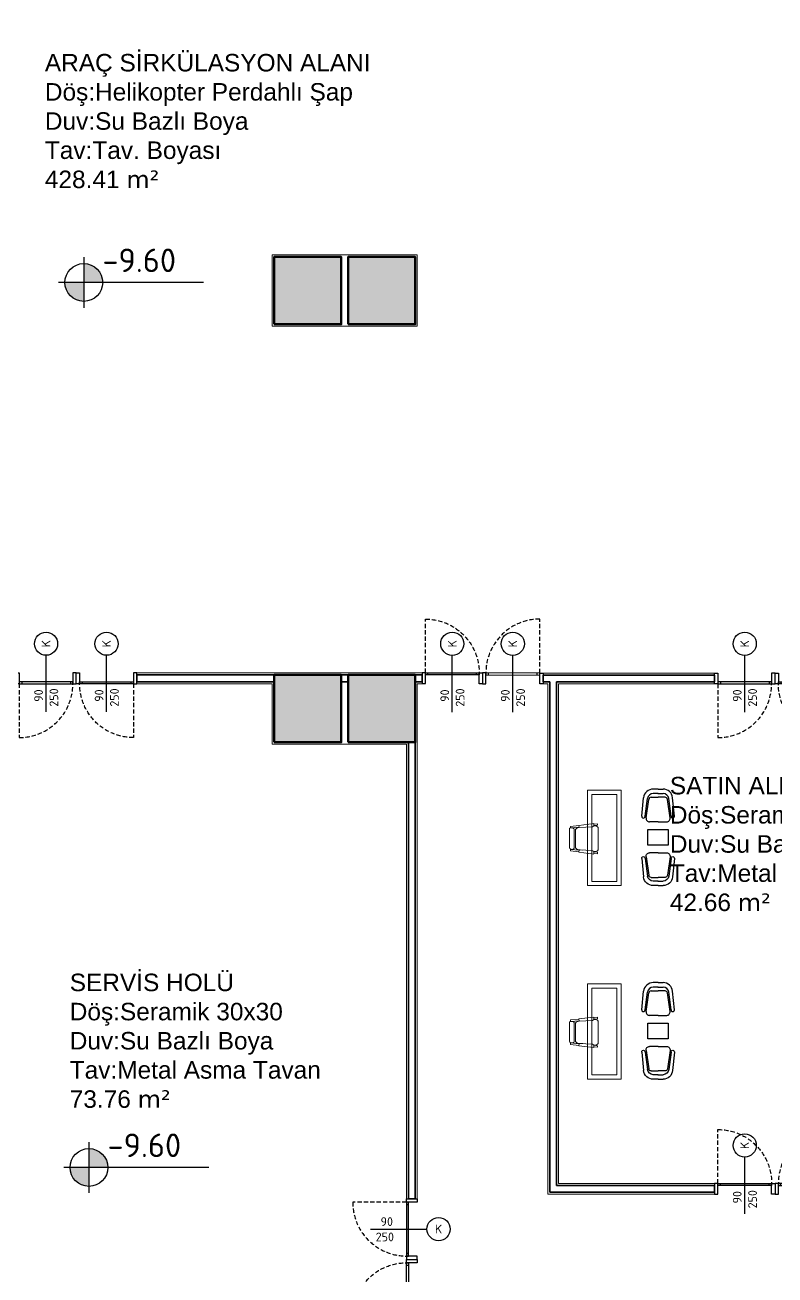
# Model space of a CAD drawing. Header units: millimetres. Extents: x 1443065 to 1517367, y 3763150 to 3779068.
# Drawn here: x 1449802 to 1450917, y 3769524 to 3771381 of the extents above; entities that cross this region are included whole.
import ezdxf
from ezdxf.enums import TextEntityAlignment as Align

# ---------------------------------------------------------------- set-up
doc = ezdxf.new("R2010")
doc.units = ezdxf.units.MM
doc.linetypes.add('HIDDEN', pattern=[9.525, 6.35, -3.175])
for name, color, linetype, lineweight in [('DUVAR', 2, 'Continuous', 35), ('MAHAL', 52, 'Continuous', 13), ('SECTION4', 3, 'Continuous', 50), ('SIVA', 3, 'Continuous', 9), ('TASIYICI', 170, 'Continuous', 50), ('TEFRIS', 165, 'Continuous', 15)]:
    doc.layers.add(name, color=color, linetype=linetype, lineweight=lineweight)
for name, color, linetype in [('m-DOG_', 4, 'Continuous'), ('m-TAR_duvar', 8, 'Continuous'), ('m-YAZ_kot', 7, 'Continuous'), ('m-YAZ_poz', 7, 'Continuous'), ('TF', 21, 'Continuous')]:
    doc.layers.add(name, color=color, linetype=linetype)
doc.styles.add('mono', font='isocpeur.ttf')
doc.styles.get("Standard").update_dxf_attribs({"font": 'arial.ttf'})
pattern_1 = [(45, (-13755.822, -59043.389), (-8.98025612, 8.98025612), []), (45, (-13746.842, -59043.389), (-8.98025612, 8.98025612), [6.35, -3.175])]

# ---------------------------------------------------------------- blocks, each defined once
blk = doc.blocks.new('90lık Kqpı')
at = {"layer": 'm-DOG_', "linetype": 'HIDDEN'}
blk.add_line((-8, -5), (-88, -5), dxfattribs=at)
at = {"layer": 'm-DOG_'}
for p, q in [((-5, -8.8), (-8, -8.8)), ((-5, -81.2), (-8, -81.2))]:
    blk.add_line(p, q, dxfattribs=at)
for points in [[(8, 0), (8, -5), (-8, -5), (-8, 0)], [(-8, -5), (-8, -85), (-5, -85), (-5, -5)], [(8, -90), (8, -85), (-8, -85), (-8, -90)]]:
    blk.add_lwpolyline(points, close=True, dxfattribs=at)
at = {"layer": 'm-DOG_', "linetype": 'HIDDEN'}
blk.add_arc((-8, -5), 80, 180, 270, dxfattribs=at)
blk = doc.blocks.new('m-penpoz')
blk.add_line((0, -1.625), (0, 0))
blk.add_circle((0, 0.332), 0.332)
blk.add_attdef('POZNO', text='', height=0.18).set_placement((0, 0.332), align=Align.MIDDLE)
blk.add_attdef('HEIGHT', text='', height=0.18, rotation=90).set_placement((0.069, -1.625), align=Align.TOP_LEFT)
blk.add_attdef('WIDTH', text='', height=0.18, rotation=90).set_placement((0, -1.625), align=Align.BOTTOM_LEFT)
blk = doc.blocks.new('sdvswa')
at = {"layer": 'TEFRIS'}
for p, q in [((837027.4, -85290), (836977.4, -85290)), ((836977.4, -85432), (836977.4, -85290)), ((836983.8, -85296.4), (836983.8, -85425.6)), ((837021, -85296.4), (836983.8, -85296.4)), ((837021, -85425.6), (837021, -85296.4)), ((837027.4, -85345.2), (837027.4, -85290)), ((836977.4, -85334), (836977.4, -85432)), ((837011.3, -85347.2), (837011.3, -85362.2)), ((837012.2, -85342.3), (837012.4, -85339.9)), ((837017.9, -85342.8), (837012.2, -85342.3)), ((837017.8, -85340.4), (837012.4, -85339.9)), ((837015.3, -85343.2), (837018.2, -85343.5)), ((837017.8, -85339.8), (837017.8, -85342.2)), ((837040.2, -85342.4), (837018, -85339.6)), ((837020, -85344.6), (837039.7, -85345.8)), ((837027.4, -85432), (837027.4, -85334)), ((837039.7, -85345.8), (837040.2, -85342.4)), ((837039.7, -85345.8), (837041.7, -85346)), ((837052.6, -85346.3), (837039.8, -85345)), ((837052.8, -85343.9), (837040.1, -85342.6)), ((837045.3, -85362.2), (837045.3, -85350)), ((837047.1, -85348.7), (837047.1, -85362.2)), ((837049.8, -85346.3), (837054, -85346.8)), ((837052.6, -85346.3), (837052.8, -85343.9)), ((837054, -85346.8), (837054, -85362.2)), ((837011.3, -85377.2), (837011.3, -85362.2)), ((837045.3, -85362.2), (837045.3, -85374.3)), ((837047.1, -85375.7), (837047.1, -85362.2)), ((837054, -85375.4), (837054, -85362.2)), ((837017.9, -85381.5), (837012.2, -85382.1)), ((837012.2, -85382.1), (837012.4, -85384.5)), ((837017.8, -85383.9), (837012.4, -85384.5)), ((837015.3, -85381.2), (837018.4, -85380.8)), ((837017.8, -85384.8), (837017.8, -85382.4)), ((837040.2, -85382.2), (837018, -85385)), ((837020, -85380), (837039.7, -85378.8)), ((837034.4, -85379.1), (837041.7, -85378.3)), ((837052.6, -85378.1), (837039.7, -85379.3)), ((837039.7, -85378.8), (837040.2, -85382.2)), ((837052.8, -85380.4), (837040.1, -85381.7)), ((837049.8, -85378.1), (837051.9, -85377.8)), ((837052.6, -85378.1), (837052.8, -85380.4)), ((836983.8, -85425.6), (837021, -85425.6)), ((836977.4, -85432), (837027.4, -85432))]:
    blk.add_line(p, q, dxfattribs=at)
for centre, radius, start, end in [((837015.3, -85347.2), 4, 89.9955, 179.9955), ((837020.2, -85342.2), 2.4, 179.1116, 266.3945), ((837041.3, -85350), 4, 359.9955, 83.8125), ((837049.5, -85348.7), 2.4, 83.193, 179.9955), ((837015.3, -85377.2), 4, 179.9955, 269.9955), ((837015.4, -85382.5), 2.4, 0.8795, 0.8795), ((837020.2, -85382.4), 2.4, 93.5966, 180.8795), ((837041.3, -85374.3), 4, 276.1786, 359.9955), ((837049.5, -85375.7), 2.4, 179.9955, 276.7981), ((837051.6, -85375.4), 2.4, 276.7981, 359.9955)]:
    blk.add_arc(centre, radius, start, end, dxfattribs=at)
blk = doc.blocks.new('10E')
at = {"layer": 'TF'}
for p, q in [((-16.4, 52.3), (-2, 52.3)), ((-2, 69.4), (-12.1, 69.4)), ((-1.7, 60), (-12.1, 60)), ((-2.3, 60), (8.1, 60)), ((-2, 69.4), (8.1, 69.4)), ((12.3, 52.3), (-2, 52.3)), ((-35.8, 13.2), (-32, 51.4)), ((-28.9, 13.2), (-24, 49.6)), ((-26.6, 9.8), (-21.3, 48)), ((22.6, 9.8), (17.3, 48)), ((24.8, 13.2), (20, 49.6)), ((31.8, 13.2), (28, 51.4)), ((-2, 1.8), (-19.7, 1.8)), ((-2, 1.8), (15.7, 1.8))]:
    blk.add_line(p, q, dxfattribs=at)
for centre, radius, start, end in [((-12.1, 49.4), 20, 90, 174.2721), ((-12.1, 48), 12, 90, 172.3616), ((-16.4, 47.3), 5, 90, 172.113), ((8.1, 49.4), 20, 5.7279, 90), ((8.1, 48), 12, 7.6384, 90), ((12.3, 47.3), 5, 7.887, 90), ((-32.3, 13), 3.48, 176.4222, 3.5778), ((-19.7, 8.8), 7, 172.113, 270), ((15.7, 8.8), 7, 270, 7.887), ((28.3, 13), 3.48, 176.4222, 3.5778)]:
    blk.add_arc(centre, radius, start, end, dxfattribs=at)
blk = doc.blocks.new('m-plankot')
h = blk.add_hatch(color=256)
h.paths.add_polyline_path([(0, 0.144), (0, 0), (0.144, 0, 0.414214)])
h.paths.add_polyline_path([(0, -0.144), (0, 0), (-0.144, 0, 0.414214)])
for p, q in [((0, 0.192), (0, -0.192)), ((0.9136, 0), (-0.192, 0))]:
    blk.add_line(p, q)
blk.add_circle((0, 0), 0.144)
blk.add_attdef('INCEKOT', (0.1868, 0.1), '', height=0.18)
blk.add_attdef('KABAKOT', text='', height=0.18).set_placement((0.1868, -0.1), align=Align.TOP_LEFT)

msp = doc.modelspace()

# ---------------------------------------------------------------- hatches: boundary and pattern name
at = {"layer": 'm-TAR_duvar'}
h = msp.add_hatch(dxfattribs=at)
h.set_pattern_fill('ANSI33', color=256, scale=2)
h.set_pattern_definition([(45, (27620.463, -87954.953), (-8.98025612, 8.98025612), []), (45, (27629.443, -87954.953), (-8.98025612, 8.98025612), [6.35, -3.175])])
h.paths.add_polyline_path([(1454794.4, 3768891.3), (1454777.3, 3769060.2), (1454740.2, 3769225), (1454678.9, 3769382.6), (1454596.9, 3769530.2), (1454495.4, 3769665), (1454375.9, 3769783.5), (1454239.7, 3769884.9), (1454091.6, 3769966), (1453859.6, 3770075.2), (1453406.1, 3770314.5), (1453184.7, 3770444.6), (1451717, 3771328.6), (1451249.5, 3771588), (1451035.3, 3771685.5), (1450763.6, 3771809), (1450409.2, 3771939.6), (1448897.8, 3772143), (1447435.3, 3772002.7), (1445092.3, 3771120.2), (1445146.3, 3764847.1), (1454849.9, 3764847.1)])
h.paths.add_polyline_path([(1445186, 3764887.1), (1445132.6, 3771092.6), (1447444.4, 3771963.4), (1448897.1, 3772102.8), (1450399.5, 3771900.6), (1450748.4, 3771772), (1451018.7, 3771649), (1451231.5, 3771552.3), (1451697, 3771294), (1453164.3, 3770410.2), (1453386.6, 3770279.6), (1453841.7, 3770039.4), (1454073.5, 3769930.3), (1454218, 3769851.2), (1454349.7, 3769753.1), (1454465.2, 3769638.7), (1454563.3, 3769508.3), (1454642.6, 3769365.5), (1454701.8, 3769213.3), (1454737.7, 3769053.8), (1454754.5, 3768889), (1454809.3, 3764887.1)], flags=16)
h.paths.add_polyline_path([(1452002.3, 3765847.1), (1451882.3, 3765847.1), (1451882.3, 3765967.1), (1452002.3, 3765967.1)], flags=0)
h.paths.add_polyline_path([(1452782.4, 3765847.1), (1452782.4, 3765967.1), (1452902.4, 3765967.1), (1452902.4, 3765847.1)], flags=0)
h.paths.add_polyline_path([(1451282.3, 3765847.1), (1451162.3, 3765847.1), (1451162.3, 3765967.1), (1451282.3, 3765967.1)], flags=0)
h.paths.add_polyline_path([(1452002.4, 3766436.6), (1451902.4, 3766436.6), (1451902.4, 3766536.6), (1451902.5, 3766671), (1451282.4, 3766671), (1451282.4, 3766536.6), (1451282.4, 3766436.6), (1451182.4, 3766436.6), (1451182.4, 3766536.6), (1451227.4, 3766536.6), (1451227.4, 3766716), (1451912.5, 3766716), (1451912.5, 3766726), (1451957.5, 3766726), (1451957.5, 3766716), (1451957.5, 3766536.6), (1452002.4, 3766536.6)], flags=0)
h.paths.add_polyline_path([(1453715.4, 3765317.1), (1453715.4, 3765377.1), (1453775.4, 3765377.1), (1453775.4, 3765317.1)], flags=0)
h.paths.add_polyline_path([(1452782.4, 3766436.6), (1452782.4, 3766556.6), (1452902.4, 3766556.6), (1452902.4, 3766436.6)], flags=0)
h.paths.add_polyline_path([(1453675.3, 3765847.1), (1453675.3, 3765947.1), (1453775.3, 3765947.1), (1453775.3, 3765847.1)], flags=0)
h.paths.add_polyline_path([(1451957.5, 3766816), (1451912.5, 3766816), (1451912.5, 3767203.2), (1451227.4, 3767203.2), (1451227.4, 3767446.6), (1451287.4, 3767446.6), (1451287.4, 3767406.6), (1451267.4, 3767406.6), (1451267.4, 3767243.3), (1451917.5, 3767243.3), (1451917.5, 3767406.6), (1451897.5, 3767406.6), (1451897.5, 3767446.6), (1451957.5, 3767446.6), (1451957.5, 3767203.2)], flags=0)
h.paths.add_polyline_path([(1450402.4, 3765847.1), (1450282.4, 3765847.1), (1450282.4, 3765967.1), (1450402.4, 3765967.1)], flags=0)
h.paths.add_polyline_path([(1450272.2, 3765847.1), (1450172.2, 3765847.1), (1450172.2, 3765947.1), (1450272.2, 3765947.1)], flags=0)
h.paths.add_polyline_path([(1454209.8, 3765317.1), (1454209.8, 3765377.1), (1454269.8, 3765377.1), (1454269.8, 3765317.1)], flags=0)
h.paths.add_polyline_path([(1453675.3, 3766436.6), (1453675.3, 3766536.6), (1453775.3, 3766536.6), (1453775.3, 3766436.6)], flags=0)
h.paths.add_polyline_path([(1454209.8, 3765847.1), (1454209.8, 3765907.1), (1454269.8, 3765907.1), (1454269.8, 3765847.1)], flags=0)
h.paths.add_polyline_path([(1450402.4, 3766436.6), (1450282.4, 3766436.6), (1450282.4, 3766556.6), (1450402.4, 3766556.6)], flags=0)
h.paths.add_polyline_path([(1452782.4, 3767196.6), (1452782.4, 3767316.6), (1452902.4, 3767316.6), (1452902.4, 3767196.6)], flags=0)
h.paths.add_polyline_path([(1450272.4, 3766436.6), (1450172.4, 3766436.6), (1450172.4, 3766536.6), (1450272.4, 3766536.6)], flags=0)
h.paths.add_polyline_path([(1449584.1, 3765847.1), (1449484.1, 3765847.1), (1449484.1, 3765947.1), (1449584.1, 3765947.1)], flags=0)
h.paths.add_polyline_path([(1453675.3, 3767196.6), (1453675.3, 3767296.6), (1453775.3, 3767296.6), (1453775.3, 3767196.6)], flags=0)
h.paths.add_polyline_path([(1450402.4, 3767196.6), (1450282.4, 3767196.6), (1450282.4, 3767316.6), (1450402.4, 3767316.6)], flags=0)
h.paths.add_polyline_path([(1450272.4, 3767196.6), (1450172.4, 3767196.6), (1450172.4, 3767296.6), (1450272.4, 3767296.6)], flags=0)
h.paths.add_polyline_path([(1451957.5, 3767847.6), (1451897.5, 3767847.6), (1451897.5, 3767887.6), (1451917.5, 3767887.6), (1451917.5, 3768050.8), (1451267.4, 3768050.8), (1451267.4, 3767887.6), (1451287.4, 3767887.6), (1451287.4, 3767847.6), (1451227.4, 3767847.6), (1451227.4, 3768091), (1451912.5, 3768091), (1451912.5, 3768477.2), (1451957.5, 3768477.2), (1451957.5, 3768091)], flags=0)
h.paths.add_polyline_path([(1449584.1, 3766436.6), (1449484.1, 3766436.6), (1449484.1, 3766536.6), (1449584.1, 3766536.6)], flags=0)
h.paths.add_polyline_path([(1452782.4, 3767976.6), (1452782.4, 3768096.6), (1452902.4, 3768096.6), (1452902.4, 3767976.6)], flags=0)
h.paths.add_polyline_path([(1453675.3, 3767996.6), (1453675.3, 3768096.6), (1453775.3, 3768096.6), (1453775.3, 3767996.6)], flags=0)
h.paths.add_polyline_path([(1448737.7, 3765847.1), (1448577.7, 3765847.1), (1448577.7, 3765947.1), (1448692.7, 3765947.1), (1448692.7, 3766436.6), (1448577.7, 3766436.6), (1448577.7, 3766536.6), (1448737.7, 3766536.6), (1448737.7, 3766436.6), (1448737.7, 3765947.1)], flags=0)
h.paths.add_polyline_path([(1450402.4, 3767976.6), (1450282.4, 3767976.6), (1450282.4, 3768096.6), (1450402.4, 3768096.6)], flags=0)
h.paths.add_polyline_path([(1450272.4, 3767996.6), (1450172.4, 3767996.6), (1450172.4, 3768096.6), (1450272.4, 3768096.6)], flags=0)
h.paths.add_polyline_path([(1451957.5, 3768567.2), (1451912.5, 3768567.2), (1451912.5, 3768577.2), (1451227.4, 3768577.2), (1451227.4, 3768756.6), (1451172.4, 3768756.6), (1451172.4, 3768856.6), (1451282.4, 3768856.6), (1451282.4, 3768756.6), (1451282.4, 3768622.2), (1451902.5, 3768622.2), (1451902.5, 3768756.6), (1451902.4, 3768756.6), (1451902.4, 3768856.6), (1452002.4, 3768856.6), (1452002.4, 3768756.6), (1451957.5, 3768756.6), (1451957.5, 3768577.2)], flags=0)
h.paths.add_polyline_path([(1452002.4, 3768756.6), (1451902.4, 3768756.6), (1451902.4, 3768856.6), (1452002.4, 3768856.6)], flags=0)
h.paths.add_polyline_path([(1452782.4, 3768736.6), (1452782.4, 3768856.6), (1452902.4, 3768856.6), (1452902.4, 3768736.6)], flags=0)
h.paths.add_polyline_path([(1448737.7, 3767196.6), (1448577.7, 3767196.6), (1448577.7, 3767296.6), (1448737.7, 3767296.6)], flags=0)
h.paths.add_polyline_path([(1453675.3, 3768756.6), (1453675.3, 3768856.6), (1453775.3, 3768856.6), (1453775.3, 3768756.6)], flags=0)
h.paths.add_polyline_path([(1450402.4, 3768736.6), (1450282.4, 3768736.6), (1450282.4, 3768856.6), (1450402.4, 3768856.6)], flags=0)
h.paths.add_polyline_path([(1447937.7, 3765847.1), (1447837.7, 3765847.1), (1447837.7, 3765947.1), (1447937.7, 3765947.1)], flags=0)
h.paths.add_polyline_path([(1450272.4, 3768756.6), (1450172.4, 3768756.6), (1450172.4, 3768856.6), (1450272.4, 3768856.6)], flags=0)
h.paths.add_polyline_path([(1453744.5, 3768902.5), (1453693.1, 3768933.4), (1453724, 3768984.9), (1453775.4, 3768954)], flags=0)
h.paths.add_polyline_path([(1452002.4, 3769327.1), (1451882.4, 3769327.1), (1451882.4, 3769447.1), (1452002.4, 3769447.1)], flags=0)
h.paths.add_polyline_path([(1447937.7, 3766436.6), (1447837.7, 3766436.6), (1447837.7, 3766536.6), (1447937.7, 3766536.6)], flags=0)
h.paths.add_polyline_path([(1451282.4, 3769327.1), (1451162.4, 3769327.1), (1451162.4, 3769447.1), (1451282.4, 3769447.1)], flags=0)
h.paths.add_polyline_path([(1448737.7, 3767996.6), (1448577.7, 3767996.6), (1448577.7, 3768096.6), (1448737.7, 3768096.6)], flags=0)
h.paths.add_polyline_path([(1449584.1, 3768756.6), (1449484.1, 3768756.6), (1449484.1, 3768856.6), (1449584.1, 3768856.6)], flags=0)
h.paths.add_polyline_path([(1450402.4, 3769327.1), (1450282.4, 3769327.1), (1450282.4, 3769447.1), (1450402.4, 3769447.1)], flags=0)
h.paths.add_polyline_path([(1447937.7, 3767196.6), (1447837.7, 3767196.6), (1447837.7, 3767296.6), (1447937.7, 3767296.6)], flags=0)
h.paths.add_polyline_path([(1450272.4, 3769347.1), (1450172.4, 3769347.1), (1450172.4, 3769447.1), (1450272.4, 3769447.1)], flags=0)
h.paths.add_polyline_path([(1448737.7, 3768676.6), (1448637.7, 3768676.6), (1448637.7, 3768856.6), (1448737.7, 3768856.6)], flags=0)
h.paths.add_polyline_path([(1449584.1, 3769347.1), (1449484.1, 3769347.1), (1449484.1, 3769447.1), (1449584.1, 3769447.1)], flags=0)
h.paths.add_polyline_path([(1447037.7, 3765847.1), (1446937.7, 3765847.1), (1446937.7, 3765947.1), (1447037.7, 3765947.1)], flags=0)
h.paths.add_polyline_path([(1447937.7, 3767996.6), (1447837.7, 3767996.6), (1447837.7, 3768096.6), (1447937.7, 3768096.6)], flags=0)
h.paths.add_polyline_path([(1447037.7, 3766436.6), (1446937.7, 3766436.6), (1446937.7, 3766536.6), (1447037.7, 3766536.6)], flags=0)
h.paths.add_polyline_path([(1451282.4, 3770304.3), (1451182.4, 3770304.3), (1451182.4, 3770444.3), (1451212.4, 3770486.3), (1451322.4, 3770421.3)], flags=0)
h.paths.add_polyline_path([(1447037.7, 3767196.6), (1446937.7, 3767196.6), (1446937.7, 3767296.6), (1447037.7, 3767296.6)], flags=0)
h.paths.add_polyline_path([(1448737.7, 3769347.1), (1448637.7, 3769347.1), (1448637.7, 3769447.1), (1448737.7, 3769447.1)], flags=0)
h.paths.add_polyline_path([(1447937.7, 3768756.6), (1447837.7, 3768756.6), (1447837.7, 3768856.6), (1447937.7, 3768856.6)], flags=0)
h.paths.add_polyline_path([(1450382.4, 3770315.6), (1450282.4, 3770315.6), (1450282.4, 3770415.6), (1450382.4, 3770415.6)], flags=0)
h.paths.add_polyline_path([(1450272.4, 3770315.6), (1450172.4, 3770315.6), (1450172.4, 3770415.6), (1450272.4, 3770415.6)], flags=0)
h.paths.add_polyline_path([(1446297.7, 3765847.1), (1446137.7, 3765847.1), (1446137.7, 3765947.1), (1446137.7, 3766436.6), (1446137.7, 3766536.6), (1446137.7, 3767196.6), (1446137.7, 3767296.6), (1446137.7, 3767996.6), (1446137.7, 3768096.6), (1446297.7, 3768096.6), (1446297.7, 3767996.6), (1446167.7, 3767996.6), (1446167.7, 3767296.6), (1446297.7, 3767296.6), (1446297.7, 3767196.6), (1446167.7, 3767196.6), (1446167.7, 3766536.6), (1446297.7, 3766536.6), (1446297.7, 3766436.6), (1446182.7, 3766436.6), (1446182.7, 3765947.1), (1446297.7, 3765947.1)], flags=0)
h.paths.add_polyline_path([(1447037.7, 3767996.6), (1446937.7, 3767996.6), (1446937.7, 3768096.6), (1447037.7, 3768096.6)], flags=0)
h.paths.add_polyline_path([(1449584.1, 3770315.6), (1449484.1, 3770315.6), (1449484.1, 3770415.6), (1449584.1, 3770415.6)], flags=0)
h.paths.add_polyline_path([(1447937.7, 3769347.1), (1447837.7, 3769347.1), (1447837.7, 3769447.1), (1447937.7, 3769447.1)], flags=0)
h.paths.add_polyline_path([(1450382.4, 3770936.7), (1450282.4, 3770936.7), (1450282.4, 3771036.7), (1450382.4, 3771036.7)], flags=0)
h.paths.add_polyline_path([(1450272.4, 3770936.7), (1450172.4, 3770936.7), (1450172.4, 3771036.7), (1450272.4, 3771036.7)], flags=0)
h.paths.add_polyline_path([(1447037.7, 3768756.6), (1446937.7, 3768756.6), (1446937.7, 3768811.6), (1446237.7, 3768811.6), (1446237.7, 3768676.6), (1446137.7, 3768676.6), (1446137.7, 3768856.6), (1446237.7, 3768856.6), (1446937.7, 3768856.6), (1447037.7, 3768856.6)], flags=0)
h.paths.add_polyline_path([(1448737.7, 3770315.6), (1448637.7, 3770315.6), (1448637.7, 3770415.6), (1448737.7, 3770415.6)], flags=0)
h.paths.add_polyline_path([(1449584.1, 3770936.7), (1449484.1, 3770936.7), (1449484.1, 3771036.7), (1449584.1, 3771036.7)], flags=0)
h.paths.add_polyline_path([(1447037.7, 3769347.1), (1446937.7, 3769347.1), (1446937.7, 3769447.1), (1447037.7, 3769447.1)], flags=0)
h.paths.add_polyline_path([(1447937.7, 3770315.6), (1447837.7, 3770315.6), (1447837.7, 3770415.6), (1447937.7, 3770415.6)], flags=0)
h.paths.add_polyline_path([(1448737.7, 3770936.7), (1448637.7, 3770936.7), (1448637.7, 3771036.7), (1448737.7, 3771036.7)], flags=0)
h.paths.add_polyline_path([(1447937.7, 3770936.7), (1447837.7, 3770936.7), (1447837.7, 3770994.8), (1447050.8, 3770749.4), (1446602.7, 3770578.5), (1446587.7, 3770615.6), (1447037.7, 3770787.2), (1447837.7, 3771036.7), (1447837.7, 3771036.7), (1447937.7, 3771036.7)], flags=0)
h.paths.add_polyline_path([(1446237.7, 3769347.1), (1446137.7, 3769347.1), (1446137.7, 3769447.1), (1446237.7, 3769447.1)], flags=0)
h.paths.add_polyline_path([(1447037.7, 3770315.6), (1446937.7, 3770315.6), (1446937.7, 3770415.6), (1447037.7, 3770415.6)], flags=0)
h.paths.add_polyline_path([(1448660, 3771597.8), (1447860.1, 3771521.2), (1447552.7, 3771491.7), (1447491.4, 3771468.2), (1447044.9, 3771300), (1446969.9, 3771271.8), (1446669.6, 3771158.6), (1446594.8, 3771130.5), (1446580.7, 3771167.9), (1446655.5, 3771196.1), (1446955.9, 3771309.2), (1447030.7, 3771337.4), (1447477, 3771505.5), (1447543.4, 3771531), (1447856.3, 3771561), (1448656.3, 3771637.6), (1448735.8, 3771645.3), (1448739.6, 3771605.5)], flags=0)
h.paths.add_polyline_path([(1446237.7, 3770315.6), (1446137.7, 3770315.6), (1446137.7, 3770415.6), (1446237.7, 3770415.6)], flags=0)
h.paths.add_polyline_path([(1445658.5, 3770330.6), (1445618.5, 3770330.6), (1445618.5, 3770415.6), (1445658.5, 3770415.6)], flags=0)
h.paths.add_polyline_path([(1446219.6, 3770989.2), (1446144.8, 3770961), (1446130.7, 3770998.4), (1446205.5, 3771026.6)], flags=0)
h.paths.add_polyline_path([(1445658, 3770633.3), (1445618, 3770633.3), (1445618, 3770676.3), (1445622.2, 3770719), (1445637.3, 3770759.3), (1445660.3, 3770795.7), (1445690.2, 3770826.7), (1445725.7, 3770851), (1445765.4, 3770867.7), (1445808, 3770875.8), (1445821, 3770837.3), (1445785.5, 3770830.1), (1445752.2, 3770815.9), (1445722.3, 3770795.4), (1445697, 3770769.4), (1445677.2, 3770739), (1445663.8, 3770705.3), (1445659, 3770670.8)], flags=0)
h = msp.add_hatch(dxfattribs=at)
h.set_pattern_fill('ANSI33', color=256, scale=2)
h.set_pattern_definition(pattern_1)
h.paths.add_polyline_path([(1450172.4, 3770936.7), (1450272.4, 3770936.7), (1450272.4, 3771036.7), (1450172.4, 3771036.7)])
h.paths.add_polyline_path([(1450282.4, 3770936.7), (1450382.4, 3770936.7), (1450382.4, 3771036.7), (1450282.4, 3771036.7)])
h.paths.add_polyline_path([(1449484.1, 3770936.7), (1449584.1, 3770936.7), (1449584.1, 3771036.7), (1449484.1, 3771036.7)])
h.paths.add_polyline_path([(1448637.7, 3770936.7), (1448737.7, 3770936.7), (1448737.7, 3771036.7), (1448637.7, 3771036.7)])
h.paths.add_polyline_path([(1447837.7, 3770936.7), (1447937.7, 3770936.7), (1447937.7, 3771036.7), (1447837.7, 3771036.7)])
h = msp.add_hatch(dxfattribs=at)
h.set_pattern_fill('ANSI33', color=256, scale=2)
h.set_pattern_definition(pattern_1)
h.paths.add_polyline_path([(1450172.4, 3770315.6), (1450272.4, 3770315.6), (1450272.4, 3770415.6), (1450172.4, 3770415.6)])
h.paths.add_polyline_path([(1450282.4, 3770315.6), (1450382.4, 3770315.6), (1450382.4, 3770415.6), (1450282.4, 3770415.6)])
h.paths.add_polyline_path([(1449484.1, 3770315.6), (1449584.1, 3770315.6), (1449584.1, 3770415.6), (1449484.1, 3770415.6)])
h.paths.add_polyline_path([(1448637.7, 3770315.6), (1448737.7, 3770315.6), (1448737.7, 3770415.6), (1448637.7, 3770415.6)])
h.paths.add_polyline_path([(1447837.7, 3770315.6), (1447937.7, 3770315.6), (1447937.7, 3770415.6), (1447837.7, 3770415.6)])
h.paths.add_polyline_path([(1446937.7, 3770315.6), (1447037.7, 3770315.6), (1447037.7, 3770415.6), (1446937.7, 3770415.6)])
h.paths.add_polyline_path([(1446137.7, 3770315.6), (1446237.7, 3770315.6), (1446237.7, 3770415.6), (1446137.7, 3770415.6)])

# ---------------------------------------------------------------- linework, layer by layer
at = {"color": 1}
for points in [[(1450728.4, 3770186.1), (1450758.6, 3770186.1), (1450758.6, 3770162.5), (1450728.4, 3770162.5)], [(1450728.4, 3769898.4), (1450758.6, 3769898.4), (1450758.6, 3769874.8), (1450728.4, 3769874.8)]]:
    msp.add_lwpolyline(points, close=True, dxfattribs=at)
at = {"layer": 'DUVAR'}
for p, q in [((1450172.4, 3770415.6), (1449968.2, 3770415.6)), ((1449968.2, 3770405.6), (1449968.2, 3770415.6)), ((1450172.4, 3770405.6), (1449968.2, 3770405.6)), ((1450272.4, 3770415.6), (1450282.4, 3770415.6)), ((1450272.4, 3770405.6), (1450282.4, 3770405.6)), ((1450382.4, 3770415.6), (1450392.4, 3770415.6)), ((1450392.4, 3770405.6), (1450382.4, 3770405.6)), ((1450392.4, 3770415.6), (1450392.4, 3770405.6)), ((1450572.4, 3770415.5), (1450827.4, 3770415.5)), ((1450572.4, 3770415.5), (1450572.4, 3770405.5)), ((1450572.4, 3770405.6), (1450582.4, 3770405.6)), ((1450582.4, 3770415.5), (1450827.4, 3770415.5)), ((1450582.4, 3769647.1), (1450582.4, 3770405.6)), ((1450592.4, 3770405.6), (1450827.4, 3770405.5)), ((1450592.4, 3770405.6), (1450827.4, 3770405.5)), ((1450592.4, 3769657.1), (1450592.4, 3770405.6)), ((1450827.4, 3770415.5), (1450827.4, 3770405.5)), ((1450372.4, 3769637.1), (1450372.4, 3770315.6)), ((1450372.4, 3769637.1), (1450372.4, 3770315.6)), ((1450382.4, 3769637.1), (1450382.4, 3770315.6)), ((1450382.4, 3769637.1), (1450382.4, 3770315.6)), ((1450582.4, 3769647.1), (1450827.4, 3769647.1)), ((1450592.4, 3769657.1), (1450827.4, 3769657.1)), ((1450827.4, 3769657.1), (1450827.4, 3769647.1)), ((1450372.4, 3769637.1), (1450382.4, 3769637.1))]:
    msp.add_line(p, q, dxfattribs=at)
at = {"layer": 'SIVA'}
msp.add_line((1450572.4, 3770418.5), (1450827.4, 3770418.5), dxfattribs=at)
msp.add_lwpolyline([(1450169.4, 3771039.7), (1450385.4, 3771039.7), (1450385.4, 3770933.7), (1450169.4, 3770933.7)], close=True, dxfattribs=at)
for points in [[(1450392.4, 3770418.6), (1449968.2, 3770418.6)], [(1450369.4, 3769637.1), (1450369.4, 3770312.6), (1450169.4, 3770312.6), (1450169.4, 3770402.6), (1449968.2, 3770402.6)], [(1450392.4, 3770402.6), (1450385.4, 3770402.6), (1450385.4, 3769637.1)], [(1450827.4, 3769644.1), (1450579.4, 3769644.1), (1450579.4, 3770402.6), (1450572.4, 3770402.5)], [(1450827.4, 3769660.1), (1450595.4, 3769660.1), (1450595.4, 3770402.6), (1450827.4, 3770402.6)]]:
    msp.add_lwpolyline(points, dxfattribs=at)
at = {"layer": 'TASIYICI'}
for points in [[(1450172.4, 3770936.7), (1450272.4, 3770936.7), (1450272.4, 3771036.7), (1450172.4, 3771036.7)], [(1450282.4, 3770936.7), (1450382.4, 3770936.7), (1450382.4, 3771036.7), (1450282.4, 3771036.7)], [(1450172.4, 3770315.6), (1450272.4, 3770315.6), (1450272.4, 3770415.6), (1450172.4, 3770415.6)], [(1450282.4, 3770315.6), (1450382.4, 3770315.6), (1450382.4, 3770415.6), (1450282.4, 3770415.6)]]:
    msp.add_lwpolyline(points, close=True, dxfattribs=at)

# ---------------------------------------------------------------- block references
at = {"layer": 'm-YAZ_kot'}
ref = msp.add_blockref('m-plankot', (1449889.4, 3770998.8), dxfattribs=dict(at, xscale=194.90625, yscale=194.90625, zscale=194.90625))
ref.add_attrib('INCEKOT', '-9.60', dxfattribs={"layer": '0', "height": 35.08, "rotation": 0, "style": 'mono'}).set_placement((1449917.1, 3771003.7), align=Align.BOTTOM_LEFT)
ref = msp.add_blockref('m-plankot', (1449897.1, 3769683.7), dxfattribs=dict(at, xscale=194.90625, yscale=194.90625, zscale=194.90625))
ref.add_attrib('INCEKOT', '-9.60', dxfattribs={"layer": '0', "height": 35.08, "rotation": 0, "style": 'mono'}).set_placement((1449924.7, 3769688.6), align=Align.BOTTOM_LEFT)
at = {"layer": 'm-YAZ_poz'}
ref = msp.add_blockref('m-penpoz', (1449833.2, 3770444.8), dxfattribs=dict(at, xscale=51.83999999999998, yscale=51.83999999999998, zscale=51.83999999999998, rotation=0.0004505966874107999))
ref.add_attrib('WIDTH', '90', dxfattribs={"layer": '0', "height": 12.96, "rotation": 90, "style": 'mono'}).set_placement((1449832.5, 3770394.2), align=Align.BOTTOM_RIGHT)
ref.add_attrib('HEIGHT', '250', dxfattribs={"layer": '0', "height": 12.96, "rotation": 90, "style": 'mono'}).set_placement((1449855.3, 3770395.7), align=Align.BOTTOM_RIGHT)
ref.add_attrib('POZNO', 'K', dxfattribs={"layer": '0', "height": 13, "rotation": 90, "style": 'mono'}).set_placement((1449833.2, 3770462), align=Align.MIDDLE_CENTER)
ref = msp.add_blockref('m-penpoz', (1449923.2, 3770444.8), dxfattribs=dict(at, xscale=51.83999999999998, yscale=51.83999999999998, zscale=51.83999999999998, rotation=0.0004505966874107999))
ref.add_attrib('WIDTH', '90', dxfattribs={"layer": '0', "height": 12.96, "rotation": 90, "style": 'mono'}).set_placement((1449922.5, 3770394.2), align=Align.BOTTOM_RIGHT)
ref.add_attrib('HEIGHT', '250', dxfattribs={"layer": '0', "height": 12.96, "rotation": 90, "style": 'mono'}).set_placement((1449945.3, 3770395.7), align=Align.BOTTOM_RIGHT)
ref.add_attrib('POZNO', 'K', dxfattribs={"layer": '0', "height": 13, "rotation": 90, "style": 'mono'}).set_placement((1449923.2, 3770462), align=Align.MIDDLE_CENTER)
ref = msp.add_blockref('m-penpoz', (1450437.4, 3770444.7), dxfattribs=dict(at, xscale=51.83999999999998, yscale=51.83999999999998, zscale=51.83999999999998, rotation=0.0004505966874107999))
ref.add_attrib('WIDTH', '90', dxfattribs={"layer": '0', "height": 12.96, "rotation": 90, "style": 'mono'}).set_placement((1450436.6, 3770394.1), align=Align.BOTTOM_RIGHT)
ref.add_attrib('HEIGHT', '250', dxfattribs={"layer": '0', "height": 12.96, "rotation": 90, "style": 'mono'}).set_placement((1450459.4, 3770395.6), align=Align.BOTTOM_RIGHT)
ref.add_attrib('POZNO', 'K', dxfattribs={"layer": '0', "height": 13, "rotation": 90, "style": 'mono'}).set_placement((1450437.4, 3770461.9), align=Align.MIDDLE_CENTER)
ref = msp.add_blockref('m-penpoz', (1450527.4, 3770444.7), dxfattribs=dict(at, xscale=51.83999999999998, yscale=51.83999999999998, zscale=51.83999999999998, rotation=0.0004505966874107999))
ref.add_attrib('WIDTH', '90', dxfattribs={"layer": '0', "height": 12.96, "rotation": 90, "style": 'mono'}).set_placement((1450526.6, 3770394.1), align=Align.BOTTOM_RIGHT)
ref.add_attrib('HEIGHT', '250', dxfattribs={"layer": '0', "height": 12.96, "rotation": 90, "style": 'mono'}).set_placement((1450549.4, 3770395.6), align=Align.BOTTOM_RIGHT)
ref.add_attrib('POZNO', 'K', dxfattribs={"layer": '0', "height": 13, "rotation": 90, "style": 'mono'}).set_placement((1450527.4, 3770461.9), align=Align.MIDDLE_CENTER)
ref = msp.add_blockref('m-penpoz', (1450872.4, 3770444.7), dxfattribs=dict(at, xscale=51.83999999999998, yscale=51.83999999999998, zscale=51.83999999999998, rotation=0.0004505966874107999))
ref.add_attrib('WIDTH', '90', dxfattribs={"layer": '0', "height": 12.96, "rotation": 90, "style": 'mono'}).set_placement((1450871.6, 3770394.1), align=Align.BOTTOM_RIGHT)
ref.add_attrib('HEIGHT', '250', dxfattribs={"layer": '0', "height": 12.96, "rotation": 90, "style": 'mono'}).set_placement((1450894.4, 3770395.6), align=Align.BOTTOM_RIGHT)
ref.add_attrib('POZNO', 'K', dxfattribs={"layer": '0', "height": 13, "rotation": 90, "style": 'mono'}).set_placement((1450872.4, 3770461.9), align=Align.MIDDLE_CENTER)
ref = msp.add_blockref('m-penpoz', (1450872.4, 3769699.2), dxfattribs=dict(at, xscale=51.83999999999998, yscale=51.83999999999998, zscale=51.83999999999998, rotation=0.0004505966874107999))
ref.add_attrib('WIDTH', '90', dxfattribs={"layer": '0', "height": 12.96, "rotation": 90, "style": 'mono'}).set_placement((1450871.6, 3769648.7), align=Align.BOTTOM_RIGHT)
ref.add_attrib('HEIGHT', '250', dxfattribs={"layer": '0', "height": 12.96, "rotation": 90, "style": 'mono'}).set_placement((1450894.4, 3769650.1), align=Align.BOTTOM_RIGHT)
ref.add_attrib('POZNO', 'K', dxfattribs={"layer": '0', "height": 13, "rotation": 90, "style": 'mono'}).set_placement((1450872.4, 3769716.4), align=Align.MIDDLE_CENTER)
ref = msp.add_blockref('m-penpoz', (1450872.4, 3769699.2), dxfattribs=dict(at, xscale=51.83999999999998, yscale=51.83999999999998, zscale=51.83999999999998, rotation=0.0004505966874107999))
ref.add_attrib('WIDTH', '90', dxfattribs={"layer": '0', "height": 12.96, "rotation": 90, "style": 'mono'}).set_placement((1450871.6, 3769648.7), align=Align.BOTTOM_RIGHT)
ref.add_attrib('HEIGHT', '250', dxfattribs={"layer": '0', "height": 12.96, "rotation": 90, "style": 'mono'}).set_placement((1450894.4, 3769650.1), align=Align.BOTTOM_RIGHT)
ref.add_attrib('POZNO', 'K', dxfattribs={"layer": '0', "height": 13, "rotation": 90, "style": 'mono'}).set_placement((1450872.4, 3769716.4), align=Align.MIDDLE_CENTER)
ref = msp.add_blockref('m-penpoz', (1450872.4, 3769699.2), dxfattribs=dict(at, xscale=51.83999999999998, yscale=51.83999999999998, zscale=51.83999999999998, rotation=0.0004505966874107999))
ref.add_attrib('WIDTH', '90', dxfattribs={"layer": '0', "height": 12.96, "rotation": 90, "style": 'mono'}).set_placement((1450871.6, 3769648.7), align=Align.BOTTOM_RIGHT)
ref.add_attrib('HEIGHT', '250', dxfattribs={"layer": '0', "height": 12.96, "rotation": 90, "style": 'mono'}).set_placement((1450894.4, 3769650.1), align=Align.BOTTOM_RIGHT)
ref.add_attrib('POZNO', 'K', dxfattribs={"layer": '0', "height": 13, "rotation": 90, "style": 'mono'}).set_placement((1450872.4, 3769716.4), align=Align.MIDDLE_CENTER)
ref = msp.add_blockref('m-penpoz', (1450399.8, 3769592.1), dxfattribs=dict(at, xscale=51.83999999999998, yscale=51.83999999999998, zscale=51.83999999999998, rotation=270.0004505966874))
ref.add_attrib('WIDTH', '90', dxfattribs={"layer": '0', "height": 12.96, "style": 'mono'}).set_placement((1450349.2, 3769592.9), align=Align.BOTTOM_RIGHT)
ref.add_attrib('HEIGHT', '250', dxfattribs={"layer": '0', "height": 12.96, "style": 'mono'}).set_placement((1450350.7, 3769570.1), align=Align.BOTTOM_RIGHT)
ref.add_attrib('POZNO', 'K', dxfattribs={"layer": '0', "height": 13, "style": 'mono'}).set_placement((1450417, 3769592.1), align=Align.MIDDLE_CENTER)
at = {"layer": 'SECTION4', "color": 3, "lineweight": 18, "xscale": -1}
for p in [(2287665.8, 3855534.5), (2287665.8, 3855246.8)]:
    msp.add_blockref('sdvswa', p, dxfattribs=at)
at = {"layer": 'TEFRIS', "color": 6, "lineweight": 18, "xscale": -1}
for p, rotation in [((1450392.4, 3770410.7), 89.93304458158573), ((1449968.2, 3770410.6), 270), ((1451007.4, 3770410.5), 270), ((1450827.4, 3769652.1), 90), ((1450827.4, 3769652.1), 90), ((1450377.4, 3769457.1), 180)]:
    msp.add_blockref('90lık Kqpı', p, dxfattribs=dict(at, rotation=rotation))
at = {"layer": 'TEFRIS', "color": 6, "lineweight": 18}
for p, rotation in [((1450572.4, 3770410.5), 269.9330445815858), ((1449788.2, 3770410.6), 90), ((1450827.4, 3770410.5), 89.99999999999993), ((1451007.4, 3769652.1), 270)]:
    msp.add_blockref('90lık Kqpı', p, dxfattribs=dict(at, rotation=rotation))
at = {"layer": 'TEFRIS', "xscale": 0.7200000000000002, "yscale": 0.7200000000000002, "zscale": 0.7200000000000002}
for p in [(1450745, 3770196.1), (1450745, 3769908.5)]:
    msp.add_blockref('10E', p, dxfattribs=at)
at = {"layer": 'TEFRIS', "xscale": -0.7200000000000002, "yscale": 0.7200000000000002, "zscale": 0.7200000000000002, "rotation": 180}
for p in [(1450745, 3770152.5), (1450745, 3769864.8)]:
    msp.add_blockref('10E', p, dxfattribs=at)
at = {"layer": 'TEFRIS', "color": 6, "lineweight": 18}
msp.add_blockref('90lık Kqpı', (1450377.4, 3769637.1), dxfattribs=at)

# ---------------------------------------------------------------- texts
at = {"layer": 'MAHAL', "char_height": 26, "width": 661.233, "attachment_point": 7}
for s, insert in [('{\\f@Arial Unicode MS|b0|i0|c162|p34;ARAÇ SİRKÜLASYON ALANI\\PDöş:Helikopter Perdahlı Şap\\PDuv:Su Bazlı Boya\\PTav:Tav. Boyası\\P428.41 \\fVerdana|b0|i0|c162|p34;m²}', (1449831.5, 3771138.7)), ('\\pt219.999;{\\f@Arial Unicode MS|b0|i0|c162|p34;SATIN ALMA B}İ{\\f@Arial Unicode MS|b0|i0|c162|p34;R}İ{\\f@Arial Unicode MS|b0|i0|c162|p34;M}İ{\\f@Arial Unicode MS|b0|i0|c162|p34;\\P\\ptz;Dö}ş{\\f@Arial Unicode MS|b0|i0|c162|p34;:Seramik 30x30\\PDuv:Su Bazl}ı{\\f@Arial Unicode MS|b0|i0|c162|p34; Boya\\PTav:Metal Asma Tavan\\P42.66 \\fVerdana|b0|i0|c162|p34;m²}', (1450761, 3770064.4)), ('\\pt220.00004;{\\f@Arial Unicode MS|b0|i0|c162|p34;SERV}İ{\\f@Arial Unicode MS|b0|i0|c162|p34;S HOLÜ\\P\\ptz;Dö}ş{\\f@Arial Unicode MS|b0|i0|c162|p34;:Seramik 30x30\\PDuv:Su Bazl}ı{\\f@Arial Unicode MS|b0|i0|c162|p34; Boya\\PTav:Metal Asma Tavan\\P73.76 \\fVerdana|b0|i0|c162|p34;m²}', (1449868.5, 3769772))]:
    msp.add_mtext(s, dxfattribs=dict(at, insert=insert))

doc.saveas('drawing.dxf')
